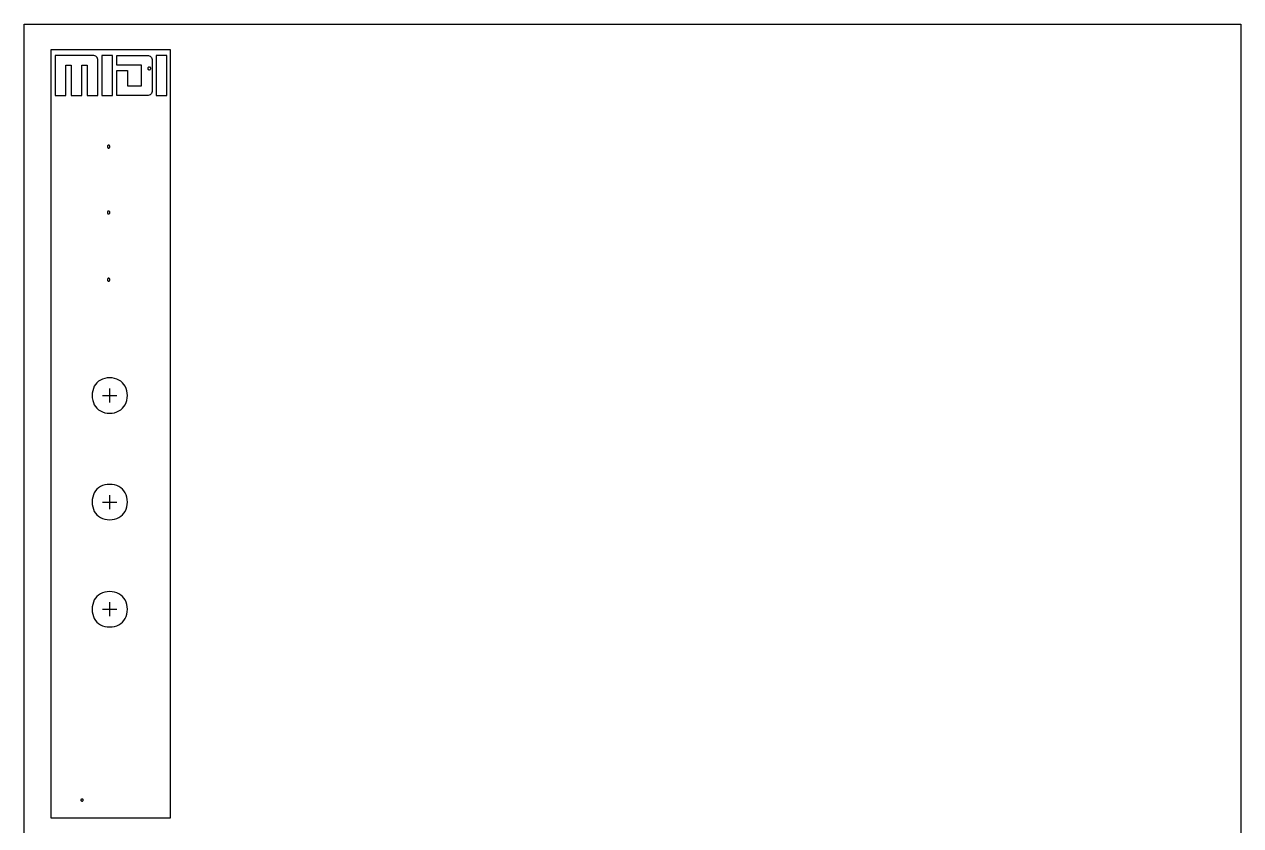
# Model space of a CAD drawing. Extents: x 0.1 to 8.1, y -5.1 to 10.8.
# Drawn here: x 0.07 to 8.07, y 5.5 to 10.77 of the extents above; entities that cross this region are included whole.
import ezdxf

# ---------------------------------------------------------------- set-up
doc = ezdxf.new("R2010")
doc.units = 0
doc.layers.add('text', color=7, linetype='CONTINUOUS')

msp = doc.modelspace()

# ---------------------------------------------------------------- linework, layer by layer
at = {"layer": 'text', "color": 5}
for p, q in [((0.072268, 10.767032), (8.072621, 10.767032)), ((0.072268, 0.247634), (0.072268, 10.767032)), ((8.072621, 10.767032), (8.072621, 0.247634))]:
    msp.add_line(p, q, dxfattribs=at)
at = {"layer": 'text', "color": 1}
for p, q in [((0.248845, 5.545851), (0.248845, 10.60218)), ((0.248845, 10.60218), (1.031185, 10.60218)), ((1.031185, 10.60218), (1.031185, 5.545851)), ((0.904392, 10.477043), (0.904392, 10.477043)), ((0.587369, 8.325939), (0.680299, 8.325939)), ((0.633855, 8.279452), (0.633855, 8.372439)), ((0.587369, 7.62523), (0.680299, 7.62523)), ((0.633855, 7.578744), (0.633855, 7.67173)), ((0.633855, 6.873901), (0.633855, 6.966887)), ((0.587369, 6.920387), (0.680299, 6.920387)), ((0.460386, 5.665662), (0.460386, 5.665662)), ((0.531369, 5.545851), (0.248845, 5.545851)), ((1.031185, 5.545851), (0.248845, 5.545851))]:
    msp.add_line(p, q, dxfattribs=at)
at = {"layer": 'text', "color": 7}
for p, q in [((0.484823, 10.561266), (0.274229, 10.561266)), ((0.274229, 10.561266), (0.274229, 10.299975)), ((0.530375, 10.561325), (0.484823, 10.561266)), ((0.652372, 10.561266), (0.582368, 10.561266)), ((0.582368, 10.561266), (0.582368, 10.300005)), ((0.652372, 10.300005), (0.652372, 10.561266)), ((0.652372, 10.561266), (0.652372, 10.561266)), ((0.679855, 10.561266), (0.887914, 10.561325)), ((0.679855, 10.498502), (0.679855, 10.561266)), ((1.009882, 10.561266), (0.939849, 10.561266)), ((0.939849, 10.561266), (0.939849, 10.300005)), ((1.009882, 10.300005), (1.009882, 10.561266)), ((1.009882, 10.561266), (1.009882, 10.561266)), ((0.344203, 10.299975), (0.344203, 10.498502)), ((0.344203, 10.498502), (0.379526, 10.498502)), ((0.379526, 10.498502), (0.379526, 10.299975)), ((0.449559, 10.299975), (0.449559, 10.498502)), ((0.449559, 10.498502), (0.484823, 10.498502)), ((0.484823, 10.498502), (0.484823, 10.299975)), ((0.554885, 10.299975), (0.554944, 10.536421)), ((0.842333, 10.498502), (0.679855, 10.498502)), ((0.842333, 10.36271), (0.842333, 10.498502)), ((0.912395, 10.536421), (0.912337, 10.324821)), ((0.679855, 10.299975), (0.679855, 10.462624)), ((0.679855, 10.462624), (0.749859, 10.462624)), ((0.749859, 10.462624), (0.749859, 10.36271)), ((0.749859, 10.36271), (0.842333, 10.36271)), ((0.749859, 10.36271), (0.749859, 10.36271)), ((0.274229, 10.299975), (0.344203, 10.299975)), ((0.379526, 10.299975), (0.449559, 10.299975)), ((0.484823, 10.299975), (0.554885, 10.299975)), ((0.582368, 10.300005), (0.652372, 10.300005)), ((0.887797, 10.299975), (0.679855, 10.299975)), ((0.939849, 10.300005), (1.009882, 10.300005))]:
    msp.add_line(p, q, dxfattribs=at)
at = {"layer": 'text', "color": 4}
for p, q in [((0.62681, 9.953337), (0.62681, 9.953337)), ((0.62681, 9.520164), (0.62681, 9.520164)), ((0.62681, 9.078217), (0.62681, 9.078217))]:
    msp.add_line(p, q, dxfattribs=at)
at = {"layer": 'text', "color": 7}
for points, knots in [([(0.554944, 10.536421), (0.554273, 10.54078), (0.552954, 10.549343), (0.543206, 10.559277), (0.534687, 10.560637), (0.530375, 10.561325)], [0, 0, 0, 0, 0.013009, 0.025557, 0.03842, 0.03842, 0.03842, 0.03842]), ([(0.887914, 10.561325), (0.892205, 10.560634), (0.900697, 10.559266), (0.910407, 10.549335), (0.911724, 10.540778), (0.912395, 10.536421)], [0, 0, 0, 0, 0.012804, 0.025337, 0.038344, 0.038344, 0.038344, 0.038344]), ([(0.912337, 10.324821), (0.911671, 10.320467), (0.910365, 10.311919), (0.900622, 10.302002), (0.892111, 10.300657), (0.887797, 10.299975)], [0, 0, 0, 0, 0.01299, 0.025504, 0.038368, 0.038368, 0.038368, 0.038368])]:
    msp.add_open_spline(points, degree=3, knots=knots, dxfattribs=at)
at = {"layer": 'text', "color": 1}
for points, knots in [([(0.904392, 10.477043), (0.904092, 10.475368), (0.903489, 10.471993), (0.899276, 10.468451), (0.893989, 10.467179), (0.888636, 10.468446), (0.884626, 10.472), (0.88309, 10.477044), (0.884627, 10.482089), (0.888634, 10.485649), (0.893989, 10.486922), (0.899278, 10.485644), (0.903489, 10.482096), (0.904092, 10.478719), (0.904392, 10.477043)], [0, 0, 0, 0, 0.004968, 0.010009, 0.015421, 0.020828, 0.025852, 0.030816, 0.035784, 0.040812, 0.04622, 0.051633, 0.056679, 0.06165, 0.06165, 0.06165, 0.06165]), ([(0.517591, 8.325939), (0.52008, 8.347293), (0.524834, 8.388093), (0.57198, 8.433868), (0.633755, 8.44648), (0.69601, 8.433869), (0.741735, 8.388077), (0.754339, 8.32594), (0.741733, 8.263804), (0.696011, 8.218012), (0.633755, 8.205395), (0.571979, 8.218013), (0.524837, 8.263789), (0.52008, 8.304587), (0.517591, 8.325939)], [0, 0, 0, 0, 0.062845, 0.120074, 0.182949, 0.245779, 0.302976, 0.365816, 0.42865, 0.48585, 0.548681, 0.611557, 0.668788, 0.731627, 0.731627, 0.731627, 0.731627]), ([(0.517591, 7.62523), (0.52008, 7.646584), (0.524834, 7.687384), (0.57198, 7.73316), (0.633755, 7.745772), (0.69601, 7.73316), (0.741735, 7.687369), (0.754339, 7.625232), (0.741733, 7.563095), (0.696011, 7.517304), (0.633755, 7.504686), (0.571979, 7.517304), (0.524837, 7.56308), (0.52008, 7.603878), (0.517591, 7.62523)], [0, 0, 0, 0, 0.062845, 0.120074, 0.182949, 0.245779, 0.302976, 0.365816, 0.42865, 0.48585, 0.548681, 0.611557, 0.668788, 0.731627, 0.731627, 0.731627, 0.731627]), ([(0.517591, 6.920387), (0.52008, 6.941742), (0.524834, 6.982542), (0.57198, 7.028317), (0.633755, 7.040929), (0.69601, 7.028318), (0.741735, 6.982526), (0.754339, 6.920389), (0.741733, 6.858253), (0.696011, 6.812461), (0.633755, 6.799844), (0.571979, 6.812461), (0.524837, 6.858238), (0.52008, 6.899036), (0.517591, 6.920387)], [0, 0, 0, 0, 0.062845, 0.120074, 0.182949, 0.245779, 0.302976, 0.365816, 0.42865, 0.48585, 0.548681, 0.611557, 0.668788, 0.731627, 0.731627, 0.731627, 0.731627]), ([(0.460386, 5.665662), (0.460123, 5.664476), (0.459573, 5.661989), (0.456082, 5.659595), (0.451889, 5.65874), (0.447624, 5.659602), (0.44431, 5.661985), (0.442884, 5.66566), (0.444312, 5.669332), (0.447626, 5.671709), (0.451889, 5.672571), (0.456081, 5.671716), (0.459571, 5.669328), (0.460123, 5.666845), (0.460386, 5.665662)], [0, 0, 0, 0, 0.003531, 0.007403, 0.011798, 0.016178, 0.020063, 0.023598, 0.027124, 0.031006, 0.035387, 0.039781, 0.043651, 0.047173, 0.047173, 0.047173, 0.047173])]:
    msp.add_open_spline(points, degree=3, knots=knots, dxfattribs=at)
at = {"layer": 'text', "color": 4}
for points in [[(0.62681, 9.953337), (0.626064, 9.953401), (0.624567, 9.953529), (0.622484, 9.954533), (0.620705, 9.956049), (0.619349, 9.958032), (0.618499, 9.960327), (0.618209, 9.962785), (0.618499, 9.965244), (0.619349, 9.967539), (0.620705, 9.969519), (0.622484, 9.971046), (0.624567, 9.972012), (0.62681, 9.972344), (0.629053, 9.972012), (0.631135, 9.971046), (0.632914, 9.969519), (0.634271, 9.967539), (0.63512, 9.965244), (0.635411, 9.962785), (0.63512, 9.960327), (0.634271, 9.958032), (0.632914, 9.956049), (0.631135, 9.954533), (0.629053, 9.953529), (0.627556, 9.953401), (0.62681, 9.953337)], [(0.62681, 9.520164), (0.626064, 9.520227), (0.624567, 9.520355), (0.622484, 9.521359), (0.620705, 9.522876), (0.619349, 9.524859), (0.618499, 9.527154), (0.618209, 9.529612), (0.618499, 9.53207), (0.619349, 9.534366), (0.620705, 9.536346), (0.622484, 9.537873), (0.624567, 9.538839), (0.62681, 9.539171), (0.629053, 9.538839), (0.631135, 9.537873), (0.632914, 9.536346), (0.634271, 9.534366), (0.63512, 9.53207), (0.635411, 9.529612), (0.63512, 9.527154), (0.634271, 9.524859), (0.632914, 9.522876), (0.631135, 9.521359), (0.629053, 9.520355), (0.627556, 9.520227), (0.62681, 9.520164)], [(0.62681, 9.078217), (0.626064, 9.07828), (0.624567, 9.078408), (0.622484, 9.079412), (0.620705, 9.080929), (0.619349, 9.082912), (0.618499, 9.085207), (0.618209, 9.087665), (0.618499, 9.090123), (0.619349, 9.092419), (0.620705, 9.094399), (0.622484, 9.095926), (0.624567, 9.096892), (0.62681, 9.097224), (0.629053, 9.096892), (0.631135, 9.095926), (0.632914, 9.094399), (0.634271, 9.092419), (0.63512, 9.090123), (0.635411, 9.087665), (0.63512, 9.085207), (0.634271, 9.082912), (0.632914, 9.080929), (0.631135, 9.079412), (0.629053, 9.078408), (0.627556, 9.07828), (0.62681, 9.078217)]]:
    msp.add_open_spline(points, degree=3, knots=[0, 0, 0, 0, 0.002231, 0.004476, 0.006796, 0.009181, 0.0116, 0.014069, 0.016538, 0.018957, 0.021342, 0.023662, 0.025908, 0.028138, 0.030369, 0.032614, 0.034935, 0.037319, 0.039738, 0.042207, 0.044677, 0.047095, 0.04948, 0.051801, 0.054046, 0.056276, 0.056276, 0.056276, 0.056276], dxfattribs=at)

doc.saveas('drawing.dxf')
